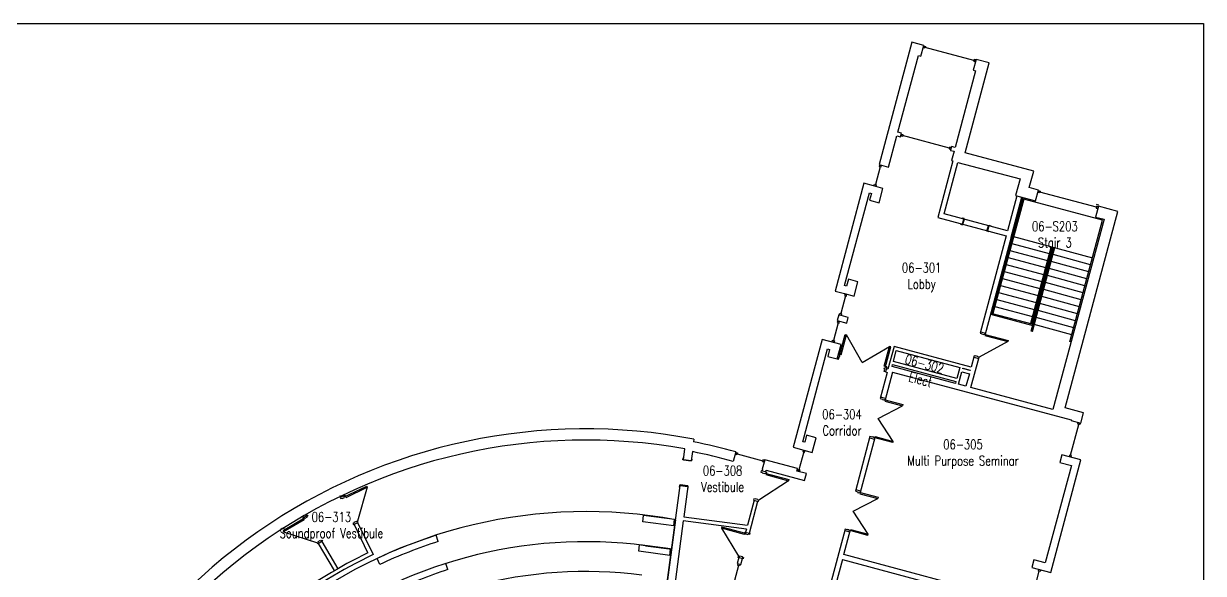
# Model space of a CAD drawing. Extents: x 11182 to 734459, y -1391328 to 152085.
# Drawn here: x 403124 to 448680, y -437691 to -416450 of the extents above; entities that cross this region are included whole.
import ezdxf
from ezdxf.enums import TextEntityAlignment as Align

# ---------------------------------------------------------------- set-up
doc = ezdxf.new("R2010")
doc.units = 0
doc.header["$LTSCALE"] = 500
doc.header["$MEASUREMENT"] = 0
doc.layers.add('0_Defpoints', color=106, linetype='CONTINUOUS', plot=False)
for name, color, linetype in [('0_room_data', 7, 'CONTINUOUS'), ('1_Wall_Exist', 251, 'CONTINUOUS'), ('3_Text', 7, 'CONTINUOUS')]:
    doc.layers.add(name, color=color, linetype=linetype)
doc.styles.add('1_200', font='simplex.shx', dxfattribs={"width": 0.75, "height": 460})

# ---------------------------------------------------------------- blocks, each defined once
blk = doc.blocks.new('room_data')
at = {"layer": '3_Text', "style": '1_200', "width": 0.75}
for tag, p in [('ROOMNUM', (0, 0)), ('ROOMUSE', (0, -575))]:
    blk.add_attdef(tag, text='', height=345, dxfattribs=at).set_placement(p, align=Align.MIDDLE_CENTER)

msp = doc.modelspace()

# ---------------------------------------------------------------- linework, layer by layer
at = {"layer": '0_Defpoints'}
msp.add_lwpolyline([(356967, -416450), (448680, -416450), (448680, -474945), (356967, -474945)], close=True, dxfattribs=at)
at = {"layer": '1_Wall_Exist'}
for p, q in [((437424, -417170), (436158, -421895)), ((437886, -417294), (437424, -417170)), ((437774, -417711), (437886, -417294)), ((436887, -420647), (437680, -417686)), ((437680, -417686), (437774, -417711)), ((437929, -417404), (437862, -417386)), ((437881, -417313), (437949, -417331)), ((437900, -417319), (437881, -417391)), ((437949, -417331), (437929, -417404)), ((439817, -417874), (437938, -417371)), ((439483, -421438), (440412, -417971)), ((439900, -417834), (439788, -418251)), ((439827, -417835), (439808, -417907)), ((439808, -417907), (439876, -417925)), ((439895, -417853), (439827, -417835)), ((439876, -417848), (439856, -417920)), ((440412, -417971), (439900, -417834)), ((439883, -418276), (439089, -421237)), ((439788, -418251), (439883, -418276)), ((436526, -421994), (436848, -420792)), ((436848, -420792), (436979, -420826)), ((437017, -420682), (436887, -420647)), ((436979, -420826), (437017, -420682)), ((437056, -420808), (436988, -420790)), ((437008, -420718), (437075, -420736)), ((437027, -420723), (437008, -420795)), ((437075, -420736), (437056, -420808)), ((438871, -421259), (437065, -420775)), ((438882, -421220), (438862, -421292)), ((438862, -421292), (438930, -421310)), ((438949, -421238), (438882, -421220)), ((438930, -421233), (438910, -421305)), ((438959, -421202), (438920, -421347)), ((438920, -421347), (439051, -421382)), ((439051, -421382), (438953, -421744)), ((439089, -421237), (438959, -421202)), ((439006, -421758), (438421, -423941)), ((438666, -423800), (439200, -421810)), ((438953, -421744), (439006, -421758)), ((439200, -421810), (441600, -422453)), ((442129, -422148), (439483, -421438)), ((436199, -421979), (436015, -422664)), ((436158, -421895), (436526, -421994)), ((436177, -421900), (436159, -421968)), ((436159, -421968), (436232, -421987)), ((436172, -421920), (436245, -421939)), ((436232, -421987), (436250, -421920)), ((441958, -422788), (442129, -422148)), ((435572, -422618), (434455, -426785)), ((435938, -422716), (435572, -422618)), ((436306, -422815), (435938, -422716)), ((435938, -422716), (435938, -422716)), ((435957, -422721), (435975, -422654)), ((435963, -422702), (436035, -422722)), ((435975, -422654), (436048, -422673)), ((436048, -422673), (436030, -422741)), ((441600, -422453), (441428, -423093)), ((434825, -426571), (435786, -422988)), ((435786, -422988), (435860, -423008)), ((435860, -423008), (435788, -423277)), ((436156, -423376), (436306, -422815)), ((441705, -423168), (440507, -427640)), ((441477, -423106), (441115, -424456)), ((441257, -424701), (441670, -423158)), ((441428, -423093), (442201, -423300)), ((442313, -422883), (441958, -422788)), ((442201, -423300), (442313, -422883)), ((442356, -422993), (442288, -422975)), ((442308, -422903), (442375, -422921)), ((442327, -422908), (442308, -422980)), ((442375, -422921), (442356, -422993)), ((444548, -423545), (442365, -422960)), ((435788, -423277), (436156, -423376)), ((441741, -423229), (440555, -427653)), ((444785, -424045), (441741, -423229)), ((444631, -423504), (444519, -423922)), ((444558, -423506), (444539, -423578)), ((444539, -423578), (444607, -423596)), ((444642, -423463), (444546, -423437)), ((444626, -423524), (444558, -423506)), ((444607, -423519), (444587, -423591)), ((445372, -423703), (444631, -423504)), ((438421, -423941), (441070, -424651)), ((441115, -424456), (438666, -423800)), ((439368, -423967), (439363, -423986)), ((439441, -423986), (439368, -423967)), ((439378, -424197), (439430, -424004)), ((439397, -424202), (439449, -424009)), ((439436, -424006), (439441, -423986)), ((444843, -424008), (442872, -431363)), ((443337, -431300), (445372, -423703)), ((443527, -428739), (444785, -424045)), ((444519, -423922), (444843, -424008)), ((439311, -424180), (439306, -424199)), ((439306, -424199), (439379, -424218)), ((439379, -424218), (439384, -424199)), ((440324, -424451), (440376, -424258)), ((440332, -424474), (440338, -424454)), ((440405, -424493), (440332, -424474)), ((440395, -424263), (440344, -424456)), ((440389, -424261), (440394, -424242)), ((440394, -424242), (440467, -424261)), ((440410, -424474), (440405, -424493)), ((440467, -424261), (440462, -424281)), ((441070, -424651), (440064, -428405)), ((441263, -424702), (440245, -428501)), ((441263, -424702), (441257, -424701)), ((441280, -424948), (442729, -425336)), ((441352, -424678), (444397, -425494)), ((441135, -425489), (442584, -425877)), ((441207, -425219), (442656, -425607)), ((442801, -425066), (442004, -428041)), ((442030, -428338), (442887, -425141)), ((442850, -425079), (442052, -428054)), ((442078, -428351), (442948, -425105)), ((442935, -425154), (442837, -425127)), ((444324, -425764), (442876, -425376)), ((441062, -425760), (442511, -426148)), ((444180, -426305), (442731, -425917)), ((444252, -426034), (442803, -425646)), ((434972, -426322), (434900, -426591)), ((435340, -426421), (434972, -426322)), ((440918, -426300), (442366, -426689)), ((440990, -426030), (442439, -426418)), ((444107, -426575), (442658, -426187)), ((434455, -426785), (434822, -426883)), ((434900, -426591), (434825, -426571)), ((435189, -426982), (435340, -426421)), ((440773, -426841), (442221, -427230)), ((440845, -426571), (442294, -426959)), ((443962, -427116), (442513, -426728)), ((444035, -426846), (442586, -426458)), ((434862, -426967), (434678, -427652)), ((434822, -426883), (434821, -426883)), ((434821, -426883), (435189, -426982)), ((434841, -426888), (434823, -426956)), ((434823, -426956), (434895, -426975)), ((434836, -426908), (434908, -426927)), ((434895, -426975), (434913, -426908)), ((440700, -427112), (442149, -427500)), ((443817, -427657), (442368, -427269)), ((443890, -427387), (442441, -426998)), ((434601, -427704), (434542, -427926)), ((434969, -427803), (434601, -427704)), ((434621, -427709), (434639, -427642)), ((434626, -427690), (434698, -427710)), ((434639, -427642), (434711, -427661)), ((434711, -427661), (434693, -427729)), ((440465, -427680), (442090, -428116)), ((440478, -427632), (442103, -428067)), ((440628, -427382), (442077, -427771)), ((443745, -427928), (442296, -427539)), ((434582, -428010), (434399, -428696)), ((434542, -427926), (434910, -428025)), ((434561, -427932), (434543, -427999)), ((434543, -427999), (434616, -428019)), ((434556, -427951), (434629, -427970)), ((434616, -428019), (434634, -427951)), ((434910, -428025), (434969, -427803)), ((443600, -428469), (442151, -428080)), ((443672, -428198), (442223, -427810)), ((433956, -428649), (432839, -432816)), ((434690, -428846), (433956, -428649)), ((434341, -428753), (434359, -428685)), ((434359, -428685), (434432, -428704)), ((434627, -429276), (434844, -428467)), ((434689, -429240), (434893, -428480)), ((434844, -428467), (434893, -428480)), ((435502, -429538), (434893, -428480)), ((440064, -428405), (440113, -428419)), ((440077, -428357), (440270, -428409)), ((440113, -428419), (440108, -428437)), ((440108, -428437), (440203, -428462)), ((440203, -428462), (440208, -428444)), ((440208, -428444), (441140, -428694)), ((440245, -428501), (441128, -428737)), ((442078, -428351), (442030, -428338)), ((433209, -432603), (434169, -429019)), ((434169, -429019), (434244, -429039)), ((434244, -429039), (434172, -429308)), ((434346, -428733), (434419, -428753)), ((434432, -428704), (434414, -428772)), ((434540, -429407), (434690, -428846)), ((435502, -429538), (436558, -428926)), ((436354, -429686), (436558, -428926)), ((436389, -429748), (436606, -428939)), ((436737, -428927), (436501, -429806)), ((436606, -428939), (436558, -428926)), ((436710, -429499), (436823, -429077)), ((439710, -429724), (436737, -428927)), ((436823, -429077), (439270, -429732)), ((441128, -428737), (440020, -429340)), ((441140, -428694), (441128, -428737)), ((434172, -429308), (434589, -429420)), ((434589, -429420), (434614, -429325)), ((434689, -429240), (434591, -429214)), ((434614, -429325), (434633, -429330)), ((434646, -429281), (434627, -429276)), ((434633, -429330), (434646, -429281)), ((439156, -430155), (436710, -429499)), ((439706, -430514), (440020, -429340)), ((439827, -429288), (439710, -429724)), ((439814, -429337), (440007, -429388)), ((439876, -429301), (439827, -429288)), ((439881, -429283), (439876, -429301)), ((439976, -429308), (439881, -429283)), ((439971, -429327), (439976, -429308)), ((440020, -429340), (439971, -429327)), ((436470, -429923), (436199, -430933)), ((436351, -429892), (436376, -429797)), ((436400, -429906), (436351, -429892)), ((436452, -429712), (436354, -429686)), ((436358, -429792), (436371, -429744)), ((436376, -429797), (436358, -429792)), ((436371, -429744), (436389, -429748)), ((436680, -429911), (436380, -431033)), ((436452, -429712), (436400, -429906)), ((436402, -429905), (436470, -429923)), ((436501, -429806), (436434, -429787)), ((436657, -429697), (436678, -429617)), ((439103, -430353), (436657, -429697)), ((436678, -429617), (439125, -430273)), ((436680, -429911), (443579, -431759)), ((439270, -429732), (439156, -430155)), ((439221, -430384), (439352, -429898)), ((439352, -429898), (439643, -429976)), ((439383, -429780), (439387, -429764)), ((439674, -429858), (439383, -429780)), ((439387, -429764), (439679, -429842)), ((439643, -429976), (439512, -430462)), ((439679, -429842), (439674, -429858)), ((439125, -430273), (439103, -430353)), ((439512, -430462), (439221, -430384)), ((436199, -430933), (436295, -430958)), ((436406, -430935), (436213, -430883)), ((436295, -430958), (436290, -430976)), ((442872, -431363), (439706, -430514)), ((436122, -431700), (437067, -431217)), ((436290, -430976), (436338, -430990)), ((436338, -430990), (436343, -430971)), ((436343, -430971), (437080, -431169)), ((436380, -431033), (437067, -431217)), ((437080, -431169), (437067, -431217)), ((444046, -431490), (443337, -431300)), ((436699, -432590), (436122, -431700)), ((443579, -431759), (443573, -431781)), ((443573, -431781), (443941, -431880)), ((443831, -431923), (443849, -431856)), ((443916, -431894), (443844, -431875)), ((443922, -431875), (443904, -431943)), ((443941, -431880), (444046, -431490)), ((443545, -433125), (443864, -431932)), ((443904, -431943), (443831, -431923)), ((429009, -432506), (428996, -432607)), ((433284, -432623), (433209, -432603)), ((433356, -432354), (433284, -432623)), ((433724, -432452), (433356, -432354)), ((433573, -433013), (433724, -432452)), ((435805, -432403), (435240, -434515)), ((436012, -432406), (435420, -434615)), ((435792, -432452), (435985, -432504)), ((435901, -432428), (435805, -432403)), ((435906, -432410), (435901, -432428)), ((435954, -432423), (435906, -432410)), ((435949, -432441), (435954, -432423)), ((436686, -432639), (435949, -432441)), ((436012, -432406), (436699, -432590)), ((436686, -432639), (436699, -432590)), ((428581, -433303), (428591, -433229)), ((428591, -433229), (428611, -433231)), ((428602, -433299), (428657, -432880)), ((428946, -432986), (428899, -433339)), ((430626, -432999), (430527, -433367)), ((430669, -433109), (430601, -433091)), ((430621, -433019), (430688, -433037)), ((430640, -433024), (430621, -433096)), ((430688, -433037), (430669, -433109)), ((430678, -433076), (431663, -433340)), ((432839, -432816), (433573, -433013)), ((433246, -432998), (433062, -433684)), ((433225, -432920), (433207, -432987)), ((433207, -432987), (433279, -433007)), ((433220, -432939), (433292, -432958)), ((433279, -433007), (433297, -432939)), ((443217, -433110), (443139, -433401)), ((443951, -433306), (443217, -433110)), ((443511, -433116), (443493, -433184)), ((443571, -433184), (443498, -433164)), ((443584, -433135), (443511, -433116)), ((443566, -433203), (443584, -433135)), ((428601, -433306), (428581, -433303)), ((428897, -433358), (428599, -433319)), ((428899, -433339), (428602, -433299)), ((428918, -433347), (428899, -433345)), ((428908, -433270), (428928, -433273)), ((428928, -433273), (428918, -433347)), ((431653, -433669), (431635, -433737)), ((431746, -433300), (431648, -433668)), ((431648, -433668), (431653, -433669)), ((431674, -433301), (431654, -433373)), ((431654, -433373), (431722, -433392)), ((431741, -433319), (431674, -433301)), ((431722, -433314), (431702, -433386)), ((433011, -433639), (431746, -433300)), ((432985, -433736), (433011, -433639)), ((433005, -433741), (433023, -433673)), ((433023, -433673), (433095, -433693)), ((433095, -433693), (433077, -433760)), ((443581, -433520), (442573, -437283)), ((442786, -437653), (443951, -433306)), ((443139, -433401), (443581, -433520)), ((432662, -434111), (431515, -434861)), ((431610, -433731), (431597, -433779)), ((431597, -433779), (431647, -433792)), ((431804, -433783), (431610, -433731)), ((431647, -433792), (431642, -433811)), ((431642, -433811), (431736, -433836)), ((431736, -433836), (431741, -433818)), ((431741, -433818), (432673, -434067)), ((431779, -433776), (431798, -433708)), ((431804, -433783), (431779, -433874)), ((431779, -433874), (432662, -434111)), ((431798, -433708), (433281, -434105)), ((432673, -434067), (432662, -434111)), ((433353, -433834), (432985, -433736)), ((433010, -433721), (433082, -433741)), ((433281, -434105), (433353, -433834)), ((415508, -434737), (416375, -434315)), ((415573, -434755), (416395, -434355)), ((416395, -434355), (416020, -435673)), ((416375, -434315), (416395, -434355)), ((425795, -454621), (428471, -434291)), ((428452, -434282), (428443, -434356)), ((428443, -434356), (428462, -434359)), ((428472, -434285), (428452, -434282)), ((428471, -434291), (428769, -434330)), ((428772, -434310), (428474, -434271)), ((428769, -434330), (428614, -435508)), ((428760, -434398), (428780, -434401)), ((428790, -434326), (428770, -434324)), ((428780, -434401), (428790, -434326)), ((435240, -434515), (435335, -434540)), ((435446, -434517), (435253, -434465)), ((435335, -434540), (435330, -434559)), ((435330, -434559), (435379, -434572)), ((435379, -434572), (435383, -434553)), ((435383, -434553), (436120, -434751)), ((415339, -434685), (415343, -434683)), ((415532, -434670), (415352, -434757)), ((415352, -434757), (415374, -434802)), ((415374, -434745), (415358, -434713)), ((415509, -434680), (415374, -434745)), ((415374, -434802), (415419, -434780)), ((415419, -434780), (415428, -434797)), ((415428, -434797), (415516, -434754)), ((415493, -434648), (415509, -434680)), ((415516, -434754), (415508, -434737)), ((415532, -434670), (415573, -434755)), ((431333, -434864), (431073, -435832)), ((431147, -436136), (431478, -434902)), ((431322, -434809), (431309, -434857)), ((431309, -434857), (431502, -434909)), ((431371, -434822), (431322, -434809)), ((431376, -434804), (431371, -434822)), ((431470, -434829), (431376, -434804)), ((431465, -434847), (431470, -434829)), ((431515, -434861), (431465, -434847)), ((431502, -434909), (431515, -434861)), ((435162, -435282), (436108, -434799)), ((435420, -434615), (436108, -434799)), ((436120, -434751), (436108, -434799)), ((413926, -435527), (413904, -435488)), ((413905, -435540), (414077, -435439)), ((414025, -435388), (414020, -435390)), ((414033, -435413), (414056, -435451)), ((414103, -435482), (414059, -435508)), ((414059, -435508), (414068, -435524)), ((414077, -435439), (414103, -435482)), ((427030, -435695), (427063, -435450)), ((428259, -435605), (427063, -435448)), ((428614, -435508), (431073, -435832)), ((435739, -436173), (435162, -435282)), ((413974, -435557), (413141, -436044)), ((413953, -435622), (413164, -436083)), ((413905, -435540), (413953, -435622)), ((413984, -435573), (413974, -435557)), ((414068, -435524), (413984, -435573)), ((415886, -435739), (415840, -435761)), ((415840, -435761), (415862, -435806)), ((415862, -435806), (416042, -435718)), ((415966, -435679), (415878, -435721)), ((415878, -435721), (415886, -435739)), ((416420, -436895), (415884, -435794)), ((415974, -435696), (415966, -435679)), ((416020, -435673), (415974, -435696)), ((416019, -435728), (416621, -436965)), ((416042, -435718), (416020, -435673)), ((428296, -435620), (425846, -453887)), ((428226, -435853), (427030, -435695)), ((428594, -435657), (427301, -445481)), ((428226, -435853), (428259, -435605)), ((431034, -435978), (428594, -435657)), ((430082, -435902), (430071, -435946)), ((430954, -436182), (430071, -435946)), ((430071, -435946), (430729, -437022)), ((431014, -436152), (430082, -435902)), ((413141, -436044), (413164, -436083)), ((413164, -436083), (414468, -436503)), ((414502, -436461), (414587, -436411)), ((414587, -436411), (414597, -436428)), ((414597, -436428), (414641, -436402)), ((414641, -436402), (414666, -436445)), ((419138, -436456), (419058, -436219)), ((430978, -436091), (430954, -436182)), ((430978, -436091), (431171, -436142)), ((431034, -435978), (431002, -436097)), ((431010, -436170), (431014, -436152)), ((431104, -436196), (431010, -436170)), ((431109, -436177), (431104, -436196)), ((431158, -436191), (431109, -436177)), ((431171, -436142), (431158, -436191)), ((434846, -435985), (434305, -438004)), ((434791, -436960), (435052, -435988)), ((434832, -436034), (435026, -436086)), ((434941, -436010), (434846, -435985)), ((434946, -435992), (434941, -436010)), ((434994, -436005), (434946, -435992)), ((434990, -436023), (434994, -436005)), ((435727, -436221), (434990, -436023)), ((435052, -435988), (435739, -436173)), ((435727, -436221), (435739, -436173)), ((414468, -436503), (414512, -436477)), ((414493, -436546), (414468, -436503)), ((414666, -436445), (414493, -436546)), ((414512, -436477), (414502, -436461)), ((415128, -437583), (414515, -436534)), ((414644, -436458), (415258, -437508)), ((426880, -436836), (426912, -436592)), ((428076, -436993), (426880, -436836)), ((428108, -436745), (426913, -436588)), ((427141, -436619), (428148, -436751)), ((428076, -436993), (428108, -436746)), ((416880, -437344), (416777, -437116)), ((419506, -437545), (419426, -437308)), ((430740, -437076), (430680, -437302)), ((430680, -437302), (430824, -437340)), ((430698, -437379), (430716, -437311)), ((430783, -437350), (430711, -437331)), ((430716, -437070), (430729, -437022)), ((430909, -437122), (430716, -437070)), ((430729, -437022), (430778, -437035)), ((430788, -437331), (430770, -437398)), ((430778, -437035), (430783, -437017)), ((430783, -437017), (430877, -437042)), ((430824, -437340), (430885, -437115)), ((430877, -437042), (430873, -437060)), ((430873, -437060), (430922, -437073)), ((430922, -437073), (430909, -437122)), ((434740, -437153), (434485, -438104)), ((434740, -437153), (441638, -439002)), ((441690, -438809), (434791, -436960)), ((442131, -437165), (442052, -437456)), ((442573, -437283), (442131, -437165)), ((430731, -437388), (430578, -437958)), ((430770, -437398), (430698, -437379)), ((442024, -438800), (442344, -437607)), ((442052, -437456), (442786, -437653)), ((442311, -437598), (442329, -437530)), ((442383, -437617), (442311, -437598)), ((442396, -437569), (442323, -437550)), ((442401, -437550), (442383, -437617))]:
    msp.add_line(p, q, dxfattribs=at)
for centre, radius, start, end in [((424823, -454227), 22120, 79.0919, 170.7077), ((424823, -454227), 21688, 79.8176, 171.8873), ((425023, -452756), 20536, 74.1663, 78.8455), ((425023, -452756), 20155, 74.1505, 78.7763), ((424849, -454241), 18937, 79.5123, 174.7592), ((424823, -454227), 18910, 107.7533, 115.1853), ((424823, -454227), 17760, 82.5, 172.5), ((424828, -454227), 18660, 107.7554, 115.2102), ((424823, -454227), 19111, 115.4153, 139.5933), ((424823, -454227), 19261, 115.8657, 137.5099), ((424823, -454227), 16610, 82.5, 172.5), ((424828, -454227), 17510, 107.6942, 115.2655)]:
    msp.add_arc(centre, radius, start, end, dxfattribs=at)

# ---------------------------------------------------------------- block references
at = {"layer": '0_room_data', "xscale": 1.089432688349144, "yscale": 1.089432688349144, "zscale": 1.089432688349144}
for p, values in [((442944, -424282), {'ROOMNUM': '06-S203', 'ROOMUSE': 'Stair 3'}), ((437801, -425881), {'ROOMNUM': '06-301', 'ROOMUSE': 'Lobby'}), ((434725, -431544), {'ROOMNUM': '06-304', 'ROOMUSE': 'Corridor'}), ((439398, -432707), {'ROOMNUM': '06-305', 'ROOMUSE': 'Multi Purpose Seminar'}), ((430113, -433721), {'ROOMNUM': '06-308', 'ROOMUSE': 'Vestibule'}), ((415008, -435509), {'ROOMNUM': '06-313', 'ROOMUSE': 'Soundproof Vestibule'})]:
    msp.add_blockref('room_data', p, dxfattribs=at).add_auto_attribs(values)
at = {"layer": '0_room_data', "xscale": 1.089432688349144, "yscale": 1.089432688349144, "zscale": 1.089432688349144, "rotation": 344.999999999973}
msp.add_blockref('room_data', (437914, -429592), dxfattribs=at).add_auto_attribs({'ROOMNUM': '06-302', 'ROOMUSE': 'Elect'})

doc.saveas('drawing.dxf')
